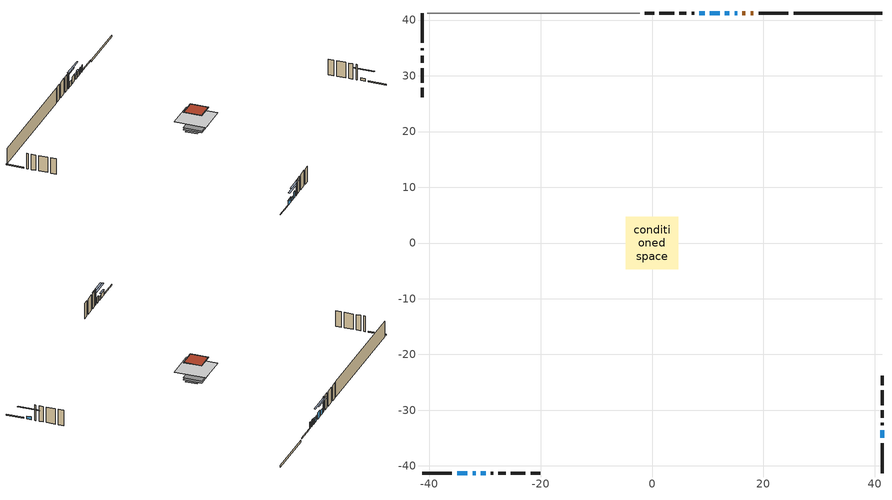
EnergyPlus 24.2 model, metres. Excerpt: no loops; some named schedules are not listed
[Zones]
conditioned space
 floor adiabatic (Floor1 construction): -2.77,-2.77 -2.77,2.77 2.77,2.77 2.77,-2.77 z0.61
 floor adiabatic (AdiabaticFloorConstruction): -4.69,-4.69 -4.69,4.69 4.69,4.69 4.69,-4.69 z3.05
 floor foundation (Slab1 construction): -2.77,-2.77 -2.77,2.77 2.77,2.77 2.77,-2.77 z0
 floor foundation (Slab2 construction): -3.63,-1.83 -3.63,1.83 3.63,1.83 3.63,-1.83 z0
 wall outside (RimJoist1 construction): 24.48,41.27 19.13,41.27 / -41.27,-41.27 -35.92,-41.27 / -41.27,41.27 -41.27,35.92 / 41.27,-41.27 41.27,-35.92 z0.61:0.91
 wall outside (AdiabaticWallConstruction 1): 18.2,41.27 17.7,41.27 / 16.77,41.27 16.21,41.27 z0.61:2.64
 wall outside (AdiabaticWallConstruction): 15.28,41.27 14.82,41.27 z0.61:2.21; 13.9,41.27 13.05,41.27 z0.61:2.01; -34.99,-41.27 -33.11,-41.27 z0.61:1.96; 12.13,41.27 10.4,41.27 z0.61:2.64; 41.27,-34.99 41.27,-33.62 z0.61:1.5; -32.18,-41.27 -31.65,-41.27 z0.61:1.78; 9.47,41.27 8.48,41.27 z0.61:2.11; -30.72,-41.27 -29.86,-41.27 z0.61:2.54
 wall outside (Wall1 construction): 7.55,41.27 7.11,41.27 / -28.93,-41.27 -28.49,-41.27 / -41.27,34.99 -41.27,34.55 / 41.27,-32.69 41.27,-32.25 z0.61:5.49
 wall outside (Wall2 construction): 6.18,41.27 4.89,41.27 / -27.56,-41.27 -26.27,-41.27 / -41.27,33.62 -41.27,32.33 / 41.27,-31.32 41.27,-30.03 z0.61:5.49
 wall outside (Wall3 construction): 3.96,41.27 1.33,41.27 / -25.34,-41.27 -22.71,-41.27 / -41.27,31.4 -41.27,28.77 / 41.27,-29.1 41.27,-26.47 z0.61:5.49
 wall outside (Wall4 construction): 0.4,41.27 -1.3,41.27 / -21.78,-41.27 -20.07,-41.27 / -41.27,27.84 -41.27,26.13 / 41.27,-25.54 41.27,-23.83 z0.61:5.49
 wall foundation (FoundationWall1 construction): 41.27,41.27 25.41,41.27 z0:0.61
 wall adiabatic (Wall5 construction): -2.23,41.27 -40.34,41.27 z0.61:5.49
 window (WindowConstruction 6): 15.28,41.27 14.82,41.27 z0.61:2.21
 window (WindowConstruction): 13.89,41.27 13.06,41.27 z0.61:2.01
 window (WindowConstruction 1): -34.99,-41.27 -33.11,-41.27 z0.61:1.96
 window (WindowConstruction 2): 12.13,41.27 10.4,41.27 z0.61:2.64
 window (WindowConstruction 3): 41.27,-34.99 41.27,-33.62 z0.61:1.5
 window (WindowConstruction 7): -32.18,-41.27 -31.65,-41.27 z0.61:1.78
 window (WindowConstruction 4): 9.47,41.27 8.48,41.27 z0.61:2.11
 window (WindowConstruction 5): -30.72,-41.27 -29.86,-41.27 z0.61:2.54
 door (Door): 18.2,41.27 17.7,41.27 z0.61:2.64
 door (Door 1): 16.77,41.27 16.21,41.27 z0.61:2.64
 ceiling adiabatic (AdiabaticFloorConstruction): 4.69,-4.69 4.69,4.69 -4.69,4.69 -4.69,-4.69 z3.05
 roof outside (Roof1 construction): -2.58,2.58 -2.58,-2.58 2.58,-2.58 2.58,2.58 z5.49
 roof outside (Roof2 construction): -2.77,2.77 -2.77,-2.77 2.77,-2.77 2.77,2.77 z5.49
shading: 14.62,41.27 15.48,41.27 15.48,41.68 14.62,41.68 z2.41; 12.85,41.27 14.1,41.27 14.1,41.68 12.85,41.68 z2.21; -32.91,-41.27 -35.19,-41.27 -35.19,-41.68 -32.91,-41.68 z2.16; 7.73,41.27 14.8,41.27 14.8,41.68 7.73,41.68 z5.31; 41.27,-30.95 41.27,-37.66 41.68,-37.66 41.68,-30.95 z4.17; -28.98,-41.27 -34.85,-41.27 -34.85,-41.68 -28.98,-41.68 z4.45; 5.81,41.27 12.14,41.27 12.14,41.68 5.81,41.68 z4.78; -27.19,-41.27 -33.39,-41.27 -33.39,-41.68 -27.19,-41.68 z5.21
[Building]
Building 1: Terrain=Suburbs
[Site:Location]
Montreal Intl AP_QC: Latitude {deg}=45.47; Longitude {deg}=-73.74; Time Zone {hr}=-5; Elevation {m}=36; Keep Site Location Information=Yes
[Site:GroundTemperature:Shallow]
2.07863, -0.316383, -0.508184, 0.628371, 5.19101, 9.73239, 13.6695, 16.1636, 16.3755, 14.347, 10.5102, 6.10817
[Site:WaterMainsTemperature]
Calculation Method=Schedule; Temperature Schedule=mains temperature schedule
[Material] Roughness=Rough; Thermal Absorptance=0.9
Name | Thickness {m} | Conductivity {W/m-K} | Density {kg/m3} | Specific Heat {J/kg-K} | Solar Absorptance | Visible Absorptance
asphalt or fiberglass shingles | 0.00635 | 0.162714 | 1121.4 | 1465.45 | 0.4 | 0.4
concrete 4.0 in. | 0.1016 | 1.803125 | 2242.8 | 837.4 | 0.7 | 0.7
concrete 8.0 in. | 0.2032 | 1.803125 | 2242.8 | 837.4 | 0.7 | 0.7
door material | 0.04445 | 0.0451087 | 512.64 | 1214.23 | 0.7 | 0.7
exterior vertical ins | 0.114669 | 0.029427 | 32.04 | 1214.23 | 0.7 | 0.7
floor covering | 0.0127 | 0.0433444 | 54.468 | 1339.84 | 0.6 | 0.6
floor rigid ins; wall rigid ins 1 | 0.512978 | 0.029427 | 32.04 | 1214.23 | 0.7 | 0.7
floor stud and cavity | 0.1397 | 0.102121 | 92.3553 | 1139.71 | 0.7 | 0.7
floor stud and cavity 1 | 0.1397 | 1.75129 | 37.0049 | 1207.88 | 0.7 | 0.7
furniture material conditioned space 1 | 0.1524 | 0.115458 | 640.8 | 1214.23 | 0.6 | 0.6
gypsum board | 0.0127 | 0.160291 | 801 | 837.4 | 0.6 | 0.6
gypsum board 1 | 0.0127 | 0.160291 | 801 | 837.4 | 0.7 | 0.7
osb sheathing 0.5 in. | 0.0127 | 0.115458 | 512.64 | 1214.23 | 0.7 | 0.7
osb sheathing 0.5 in. 1 | 0.0127 | 0.115458 | 512.64 | 1214.23 | 0.4 | 0.4
osb sheathing 0.75 in. | 0.01905 | 0.115458 | 512.64 | 1214.23 | 0.7 | 0.7
osb sheathing 2.0 in. | 0.0508 | 0.115458 | 512.64 | 1214.23 | 0.7 | 0.7
rim joist stud and cavity | 0.0508 | 0.0452492 | 125.044 | 1163.47 | 0.6 | 0.6
roof rigid ins; wall rigid ins | 0.051816 | 0.029427 | 32.04 | 1214.23 | 0.7 | 0.7
roof stud and cavity | 0.2032 | 0.180049 | 78.34581 | 1123.46 | 0.7 | 0.7
roof stud and cavity 1 | 0.2032 | 0.178655 | 78.34581 | 1123.46 | 0.7 | 0.7
wall stud and cavity | 0.1397 | 0.202915 | 139.0536 | 1170.24 | 0.7 | 0.7
wall stud and cavity 1 | 0.1397 | 0.158996 | 139.0536 | 1170.24 | 0.7 | 0.7
wall stud and cavity 2 | 0.1397 | 0.0955885 | 139.0536 | 1170.24 | 0.7 | 0.7
wall stud and cavity 3 | 0.1397 | 0.159636 | 139.0536 | 1170.24 | 0.7 | 0.7
wall stud and cavity 4 | 0.1397 | 0.0859995 | 139.0536 | 1170.24 | 0.7 | 0.7
wall stud and cavity 5 | 0.0889 | 0.380278 | 52.3479 | 1209.89 | 0.7 | 0.7
wall stud and cavity 6 | 0.0889 | 0.391764 | 83.0341 | 1211.67 | 0.7 | 0.7
wood siding | 0.0254 | 0.102417 | 544.68 | 1172.36 | 0.4 | 0.4
wood siding 1; wood siding 2; wood siding 3 | 0.0254 | 0.102417 | 544.68 | 1172.36 | 0.7 | 0.7
[WindowMaterial:SimpleGlazingSystem]
Name | U-Factor {W/m2-K} | Solar Heat Gain Coefficient
WindowMaterial | 2.29959 | 0.36
WindowMaterial 1 | 3.704895 | 0.45
WindowMaterial 2 | 2.19795 | 0.39
WindowMaterial 3 | 2.291073 | 0.37
WindowMaterial 4 | 2.24622 | 0.38
WindowMaterial 5 | 3.4914 | 0.45
WindowMaterial 6 | 2.47447 | 0.31
WindowMaterial 7 | 2.21272 | 0.4
[Construction]
AdiabaticFloorConstruction: floor stud and cavity 1, floor rigid ins, osb sheathing 0.75 in., floor covering
AdiabaticWallConstruction: wood siding 2, wall rigid ins 1, wall stud and cavity 5, gypsum board
AdiabaticWallConstruction 1: wood siding 3, wall rigid ins 1, wall stud and cavity 5, gypsum board
Door; Door 1: door material
Floor1 construction: floor stud and cavity, osb sheathing 0.75 in., floor covering
FoundationWall1 construction: concrete 8.0 in., gypsum board 1
furniture construction conditioned space 1: furniture material conditioned space 1
PartitionWallConstruction: gypsum board, wall stud and cavity 6, gypsum board
RimJoist1 construction: wood siding 1, osb sheathing 2.0 in., rim joist stud and cavity
Roof1 construction: asphalt or fiberglass shingles, roof rigid ins, osb sheathing 0.75 in., roof stud and cavity, gypsum board
Roof2 construction: asphalt or fiberglass shingles, roof rigid ins, osb sheathing 0.75 in., roof stud and cavity 1, gypsum board
Slab1 construction; Slab2 construction: concrete 4.0 in.
Wall1 construction: wood siding, wall rigid ins, osb sheathing 0.5 in., wall stud and cavity, gypsum board
Wall2 construction: wood siding, wall rigid ins, osb sheathing 0.5 in., wall stud and cavity 1, gypsum board
Wall3 construction: wood siding, osb sheathing 0.5 in., wall stud and cavity 2, gypsum board
Wall4 construction: wood siding, wall rigid ins, osb sheathing 0.5 in., wall stud and cavity 3, gypsum board
Wall5 construction: osb sheathing 0.5 in. 1, wall stud and cavity 4, gypsum board
WindowConstruction: WindowMaterial
WindowConstruction 1: WindowMaterial 1
WindowConstruction 2: WindowMaterial 2
WindowConstruction 3: WindowMaterial 3
WindowConstruction 4: WindowMaterial 4
WindowConstruction 5: WindowMaterial 5
WindowConstruction 6: WindowMaterial 6
WindowConstruction 7: WindowMaterial 7
[Zone]
conditioned space: Multiplier=1; Volume {m3}=280.6; Part of Total Floor Area=Yes
[Space]
conditioned space 1: Zone=conditioned space; Volume {m3}=280.6
[SurfaceProperty:ExposedFoundationPerimeter] Exposed Perimeter Calculation Method=TotalExposedPerimeter
Name | Total Exposed Perimeter {m}
Slab1 | 15.859
Slab2 | 21.842
[InternalMass] Zone or ZoneList=conditioned space; Space or SpaceList=conditioned space 1
Name | Construction | Surface Area {m2}
furniture mass conditioned space 1 | furniture construction conditioned space 1 | 70.232
partition wall mass | PartitionWallConstruction | 144.98
[Lights]
interior lighting: Zone or ZoneList or Space or SpaceList=conditioned space 1; Schedule=interior lighting schedule; Design Level Calculation Method=LightingLevel; Lighting Level {W}=343.2; Return Air Fraction=0; Fraction Radiant=0.6; Fraction Visible=0.2; Fraction Replaceable=1
[People]
occupants: Zone or ZoneList or Space or SpaceList=conditioned space 1; Number of People Schedule=occupants schedule; Number of People Calculation Method=People; Number of People=3; Fraction Radiant=0.314171; Sensible Heat Fraction=0.56303; Activity Level Schedule=occupants activity schedule; Carbon Dioxide Generation Rate {m3/s-W}=0; Enable ASHRAE 55 Comfort Warnings=No; Mean Radiant Temperature Calculation Type=EnclosureAveraged
[ElectricEquipment] Zone or ZoneList or Space or SpaceList=conditioned space 1; Design Level Calculation Method=EquipmentLevel
Name | Schedule | Design Level {W} | Fraction Latent | Fraction Radiant | Fraction Lost
clothes dryer | clothes dryer schedule | 140.772 | 0.015 | 0.081 | 0.85
clothes washer | clothes washer schedule | 32.1985 | 0.03 | 0.162 | 0.7
cooking range | cooking range schedule | 208.969 | 0.08 | 0.432 | 0.2
dishwasher | dishwasher schedule | 66.8632 | 0.3 | 0.18 | 0.4
fridge | fridge schedule | 72.9452 | 0 | 0.6 | 0
mech vent house fan | mech vent house fan schedule | 0 | 0 | 0 | 1
mech vent house fan cfis | mech vent house fan cfis schedule | 0 | 0 | 0 | 0
mech vent range fan 0 | mech vent range fan 0 schedule | 57 | 0 | 0 | 1
misc plug loads | misc plug loads schedule | 494.7 | 0.045 | 0.513 | 0.1
whole house fan | Always On Discrete | 0 | 0 | 0 | 1
[OtherEquipment] Zone or ZoneList or Space or SpaceList=conditioned space 1; Design Level Calculation Method=EquipmentLevel
Name | Fuel Type | Schedule | Design Level {W} | Fraction Latent | Fraction Radiant | Fraction Lost
clothes dryer 1 | Electricity | clothes dryer schedule | 0 | 0.015 | 0.081 | 0.85
cooking range 1 | Electricity | cooking range schedule | 0 | 0.08 | 0.432 | 0.2
general water use latent | None | general water use schedule | 59.3978 | 1 | 0 | 0
general water use sensible | None | general water use schedule | -58.539 | 0 | 0.6 | 0
mech vent house fan latent load | None | Always On Discrete | 0 | 1 | 0 | 0
mech vent house fan sensible load | None | Always On Discrete | 0 | 0 | 0 | 0
water heater energy adjustment1 | Electricity | Always On Discrete | 0.01 | 0 | 0 | 1
[ZoneInfiltration:DesignFlowRate] Zone or ZoneList or Space or SpaceList=conditioned space 1; Schedule=Always On Discrete; Design Flow Rate Calculation Method=Flow/Zone; Design Flow Rate {m3/s}=0
infil flow; natural vent flow; whole house fan flow
[ZoneControl:Thermostat]
conditioned space Thermostat: Zone or ZoneList=conditioned space; Control Type Schedule=conditioned space Thermostat Schedule; Control 1=conditioned space temperature setpoint; Temperature Difference Between Cutout And Setpoint {deltaC}=0
[ThermostatSetpoint:DualSetpoint]
conditioned space temperature setpoint: Heating Setpoint Temperature Schedule=heating setpoint; Cooling Setpoint Temperature Schedule=cooling setpoint
[Zone equipment]
conditioned space: electric baseboard
[Foundation:Kiva] Initial Indoor Air Temperature {C}=18; Wall Depth Below Slab {m}=0.2032
Name | Wall Height Above Grade {m} | Custom Block Material Name 1 | Custom Block Depth 1 {m} | Custom Block X Position 1 {m} | Custom Block Z Position 1 {m}
Foundation Kiva 1 | 0.609996 | exterior vertical ins | 0.609996 | 0.2159 | 0
Foundation Kiva 2 | 0.1016
[Foundation:Kiva:Settings]
Soil Conductivity {W/m-K}=0.849921; Soil Density {kg/m3}=1842.3; Soil Specific Heat {J/kg-K}=418.7; Ground Solar Absorptivity=0.9; Ground Thermal Absorptivity=0.9; Ground Surface Roughness {m}=0.03; Far-Field Width {m}=40; Deep-Ground Boundary Condition=ZeroFlux; Deep-Ground Depth {m}=40; Minimum Cell Dimension {m}=0.2; Maximum Cell Growth Coefficient=3; Simulation Timestep=Timestep
[Exterior:Lights]
exterior lighting: Schedule=exterior lighting schedule; Design Level {W}=75.6
[EnergyManagementSystem:Sensor] Output:Variable or Output:Meter Index Key=conditioned space
Name | Output:Variable or Output:Meter
conditioned_space_clg_unmet_s | Zone Cooling Setpoint Not Met Time
conditioned_space_htg_unmet_s | Zone Heating Setpoint Not Met Time
fridge_tin_s; tin_s; tin_s_1 | Zone Mean Air Temperature
tout_s | Zone Outdoor Air Drybulb Temperature
win_s | Zone Air Humidity Ratio
[Schedule:Week:Daily]
interior lighting schedule Week Rule - Jan1-Jan27: interior lighting schedule day, interior lighting schedule day, interior lighting schedule day, interior lighting schedule day, interior lighting schedule day, interior lighting schedule day, interior lighting schedule day, interior lighting schedule default day, interior lighting schedule default day, interior lighting schedule default day, interior lighting schedule default day, interior lighting schedule default day
interior lighting schedule Week Rule - Jan28-Feb3: interior lighting schedule day, interior lighting schedule day, interior lighting schedule day, interior lighting schedule day, interior lighting schedule day 1, interior lighting schedule day 1, interior lighting schedule day 1, interior lighting schedule default day, interior lighting schedule default day, interior lighting schedule default day, interior lighting schedule default day, interior lighting schedule default day
interior lighting schedule Week Rule - Feb4-Feb24: interior lighting schedule day 1, interior lighting schedule day 1, interior lighting schedule day 1, interior lighting schedule day 1, interior lighting schedule day 1, interior lighting schedule day 1, interior lighting schedule day 1, interior lighting schedule default day, interior lighting schedule default day, interior lighting schedule default day, interior lighting schedule default day, interior lighting schedule default day
interior lighting schedule Week Rule - Feb25-Mar3: interior lighting schedule day 1, interior lighting schedule day 1, interior lighting schedule day 1, interior lighting schedule day 1, interior lighting schedule day 2, interior lighting schedule day 2, interior lighting schedule day 2, interior lighting schedule default day, interior lighting schedule default day, interior lighting schedule default day, interior lighting schedule default day, interior lighting schedule default day
interior lighting schedule Week Rule - Mar4-Mar31: interior lighting schedule day 2, interior lighting schedule day 2, interior lighting schedule day 2, interior lighting schedule day 2, interior lighting schedule day 2, interior lighting schedule day 2, interior lighting schedule day 2, interior lighting schedule default day, interior lighting schedule default day, interior lighting schedule default day, interior lighting schedule default day, interior lighting schedule default day
interior lighting schedule Week Rule - Apr1-Apr28: interior lighting schedule day 3, interior lighting schedule day 3, interior lighting schedule day 3, interior lighting schedule day 3, interior lighting schedule day 3, interior lighting schedule day 3, interior lighting schedule day 3, interior lighting schedule default day, interior lighting schedule default day, interior lighting schedule default day, interior lighting schedule default day, interior lighting schedule default day
interior lighting schedule Week Rule - Apr29-May5: interior lighting schedule day 3, interior lighting schedule day 3, interior lighting schedule day 4, interior lighting schedule day 4, interior lighting schedule day 4, interior lighting schedule day 4, interior lighting schedule day 4, interior lighting schedule default day, interior lighting schedule default day, interior lighting schedule default day, interior lighting schedule default day, interior lighting schedule default day
interior lighting schedule Week Rule - May6-May26: interior lighting schedule day 4, interior lighting schedule day 4, interior lighting schedule day 4, interior lighting schedule day 4, interior lighting schedule day 4, interior lighting schedule day 4, interior lighting schedule day 4, interior lighting schedule default day, interior lighting schedule default day, interior lighting schedule default day, interior lighting schedule default day, interior lighting schedule default day
interior lighting schedule Week Rule - May27-Jun2: interior lighting schedule day 4, interior lighting schedule day 4, interior lighting schedule day 4, interior lighting schedule day 4, interior lighting schedule day 4, interior lighting schedule day 5, interior lighting schedule day 5, interior lighting schedule default day, interior lighting schedule default day, interior lighting schedule default day, interior lighting schedule default day, interior lighting schedule default day
interior lighting schedule Week Rule - Jun3-Jun30: interior lighting schedule day 5, interior lighting schedule day 5, interior lighting schedule day 5, interior lighting schedule day 5, interior lighting schedule day 5, interior lighting schedule day 5, interior lighting schedule day 5, interior lighting schedule default day, interior lighting schedule default day, interior lighting schedule default day, interior lighting schedule default day, interior lighting schedule default day
interior lighting schedule Week Rule - Jul1-Jul28: interior lighting schedule day 6, interior lighting schedule day 6, interior lighting schedule day 6, interior lighting schedule day 6, interior lighting schedule day 6, interior lighting schedule day 6, interior lighting schedule day 6, interior lighting schedule default day, interior lighting schedule default day, interior lighting schedule default day, interior lighting schedule default day, interior lighting schedule default day
interior lighting schedule Week Rule - Jul29-Aug4: interior lighting schedule day 6, interior lighting schedule day 6, interior lighting schedule day 6, interior lighting schedule day 7, interior lighting schedule day 7, interior lighting schedule day 7, interior lighting schedule day 7, interior lighting schedule default day, interior lighting schedule default day, interior lighting schedule default day, interior lighting schedule default day, interior lighting schedule default day
interior lighting schedule Week Rule - Aug5-Aug25: interior lighting schedule day 7, interior lighting schedule day 7, interior lighting schedule day 7, interior lighting schedule day 7, interior lighting schedule day 7, interior lighting schedule day 7, interior lighting schedule day 7, interior lighting schedule default day, interior lighting schedule default day, interior lighting schedule default day, interior lighting schedule default day, interior lighting schedule default day
interior lighting schedule Week Rule - Aug26-Sep1: interior lighting schedule day 7, interior lighting schedule day 7, interior lighting schedule day 7, interior lighting schedule day 7, interior lighting schedule day 7, interior lighting schedule day 7, interior lighting schedule day 8, interior lighting schedule default day, interior lighting schedule default day, interior lighting schedule default day, interior lighting schedule default day, interior lighting schedule default day
interior lighting schedule Week Rule - Sep2-Sep29: interior lighting schedule day 8, interior lighting schedule day 8, interior lighting schedule day 8, interior lighting schedule day 8, interior lighting schedule day 8, interior lighting schedule day 8, interior lighting schedule day 8, interior lighting schedule default day, interior lighting schedule default day, interior lighting schedule default day, interior lighting schedule default day, interior lighting schedule default day
interior lighting schedule Week Rule - Sep30-Oct6: interior lighting schedule day 8, interior lighting schedule day 9, interior lighting schedule day 9, interior lighting schedule day 9, interior lighting schedule day 9, interior lighting schedule day 9, interior lighting schedule day 9, interior lighting schedule default day, interior lighting schedule default day, interior lighting schedule default day, interior lighting schedule default day, interior lighting schedule default day
interior lighting schedule Week Rule - Oct7-Oct27: interior lighting schedule day 9, interior lighting schedule day 9, interior lighting schedule day 9, interior lighting schedule day 9, interior lighting schedule day 9, interior lighting schedule day 9, interior lighting schedule day 9, interior lighting schedule default day, interior lighting schedule default day, interior lighting schedule default day, interior lighting schedule default day, interior lighting schedule default day
interior lighting schedule Week Rule - Oct28-Nov3: interior lighting schedule day 9, interior lighting schedule day 9, interior lighting schedule day 9, interior lighting schedule day 9, interior lighting schedule day 10, interior lighting schedule day 10, interior lighting schedule day 10, interior lighting schedule default day, interior lighting schedule default day, interior lighting schedule default day, interior lighting schedule default day, interior lighting schedule default day
interior lighting schedule Week Rule - Nov4-Nov24: interior lighting schedule day 10, interior lighting schedule day 10, interior lighting schedule day 10, interior lighting schedule day 10, interior lighting schedule day 10, interior lighting schedule day 10, interior lighting schedule day 10, interior lighting schedule default day, interior lighting schedule default day, interior lighting schedule default day, interior lighting schedule default day, interior lighting schedule default day
interior lighting schedule Week Rule - Nov25-Dec1: interior lighting schedule day 10, interior lighting schedule day 10, interior lighting schedule day 10, interior lighting schedule day 10, interior lighting schedule day 10, interior lighting schedule day 10, interior lighting schedule day 11, interior lighting schedule default day, interior lighting schedule default day, interior lighting schedule default day, interior lighting schedule default day, interior lighting schedule default day
interior lighting schedule Week Rule - Dec2-Dec31: interior lighting schedule day 11, interior lighting schedule day 11, interior lighting schedule day 11, interior lighting schedule day 11, interior lighting schedule day 11, interior lighting schedule day 11, interior lighting schedule day 11, interior lighting schedule default day, interior lighting schedule default day, interior lighting schedule default day, interior lighting schedule default day, interior lighting schedule default day
occupants schedule Week Rule - Jan1-Dec31: occupants schedule day, occupants schedule day, occupants schedule day, occupants schedule day, occupants schedule day, occupants schedule day, occupants schedule day, occupants schedule default day, occupants schedule default day, occupants schedule default day, occupants schedule default day, occupants schedule default day
clothes dryer schedule Week Rule - Jan1-Dec31: clothes dryer schedule day, clothes dryer schedule day, clothes dryer schedule day, clothes dryer schedule day, clothes dryer schedule day, clothes dryer schedule day, clothes dryer schedule day, clothes dryer schedule default day, clothes dryer schedule default day, clothes dryer schedule default day, clothes dryer schedule default day, clothes dryer schedule default day
clothes washer schedule Week Rule - Jan1-Dec31: clothes washer schedule day, clothes washer schedule day, clothes washer schedule day, clothes washer schedule day, clothes washer schedule day, clothes washer schedule day, clothes washer schedule day, clothes washer schedule default day, clothes washer schedule default day, clothes washer schedule default day, clothes washer schedule default day, clothes washer schedule default day
cooking range schedule Week Rule - Jan1-Dec31: cooking range schedule day, cooking range schedule day, cooking range schedule day, cooking range schedule day, cooking range schedule day, cooking range schedule day, cooking range schedule day, cooking range schedule default day, cooking range schedule default day, cooking range schedule default day, cooking range schedule default day, cooking range schedule default day
dishwasher schedule Week Rule - Jan1-Dec31: dishwasher schedule day, dishwasher schedule day, dishwasher schedule day, dishwasher schedule day, dishwasher schedule day, dishwasher schedule day, dishwasher schedule day, dishwasher schedule default day, dishwasher schedule default day, dishwasher schedule default day, dishwasher schedule default day, dishwasher schedule default day
mech vent range fan 0 schedule Week Rule - Jan1-Dec31: mech vent range fan 0 schedule day, mech vent range fan 0 schedule day, mech vent range fan 0 schedule day, mech vent range fan 0 schedule day, mech vent range fan 0 schedule day, mech vent range fan 0 schedule day, mech vent range fan 0 schedule day, mech vent range fan 0 schedule default day, mech vent range fan 0 schedule default day, mech vent range fan 0 schedule default day, mech vent range fan 0 schedule default day, mech vent range fan 0 schedule default day
misc plug loads schedule Week Rule - Jan1-Dec31: misc plug loads schedule day, misc plug loads schedule day, misc plug loads schedule day, misc plug loads schedule day, misc plug loads schedule day, misc plug loads schedule day, misc plug loads schedule day, misc plug loads schedule default day, misc plug loads schedule default day, misc plug loads schedule default day, misc plug loads schedule default day, misc plug loads schedule default day
general water use schedule Week Rule - Jan1-Dec31: general water use schedule day, general water use schedule day, general water use schedule day, general water use schedule day, general water use schedule day, general water use schedule day, general water use schedule day, general water use schedule default day, general water use schedule default day, general water use schedule default day, general water use schedule default day, general water use schedule default day
exterior lighting schedule Week Rule - Jan1-Jan27: exterior lighting schedule day, exterior lighting schedule day, exterior lighting schedule day, exterior lighting schedule day, exterior lighting schedule day, exterior lighting schedule day, exterior lighting schedule day, exterior lighting schedule default day, exterior lighting schedule default day, exterior lighting schedule default day, exterior lighting schedule default day, exterior lighting schedule default day
exterior lighting schedule Week Rule - Jan28-Feb3: exterior lighting schedule day, exterior lighting schedule day, exterior lighting schedule day, exterior lighting schedule day, exterior lighting schedule day 1, exterior lighting schedule day 1, exterior lighting schedule day 1, exterior lighting schedule default day, exterior lighting schedule default day, exterior lighting schedule default day, exterior lighting schedule default day, exterior lighting schedule default day
exterior lighting schedule Week Rule - Feb4-Feb24: exterior lighting schedule day 1, exterior lighting schedule day 1, exterior lighting schedule day 1, exterior lighting schedule day 1, exterior lighting schedule day 1, exterior lighting schedule day 1, exterior lighting schedule day 1, exterior lighting schedule default day, exterior lighting schedule default day, exterior lighting schedule default day, exterior lighting schedule default day, exterior lighting schedule default day
exterior lighting schedule Week Rule - Feb25-Mar3: exterior lighting schedule day 1, exterior lighting schedule day 1, exterior lighting schedule day 1, exterior lighting schedule day 1, exterior lighting schedule day 2, exterior lighting schedule day 2, exterior lighting schedule day 2, exterior lighting schedule default day, exterior lighting schedule default day, exterior lighting schedule default day, exterior lighting schedule default day, exterior lighting schedule default day
exterior lighting schedule Week Rule - Mar4-Mar31: exterior lighting schedule day 2, exterior lighting schedule day 2, exterior lighting schedule day 2, exterior lighting schedule day 2, exterior lighting schedule day 2, exterior lighting schedule day 2, exterior lighting schedule day 2, exterior lighting schedule default day, exterior lighting schedule default day, exterior lighting schedule default day, exterior lighting schedule default day, exterior lighting schedule default day
exterior lighting schedule Week Rule - Apr1-Apr28: exterior lighting schedule day 3, exterior lighting schedule day 3, exterior lighting schedule day 3, exterior lighting schedule day 3, exterior lighting schedule day 3, exterior lighting schedule day 3, exterior lighting schedule day 3, exterior lighting schedule default day, exterior lighting schedule default day, exterior lighting schedule default day, exterior lighting schedule default day, exterior lighting schedule default day
exterior lighting schedule Week Rule - Apr29-May5: exterior lighting schedule day 3, exterior lighting schedule day 3, exterior lighting schedule day 4, exterior lighting schedule day 4, exterior lighting schedule day 4, exterior lighting schedule day 4, exterior lighting schedule day 4, exterior lighting schedule default day, exterior lighting schedule default day, exterior lighting schedule default day, exterior lighting schedule default day, exterior lighting schedule default day
exterior lighting schedule Week Rule - May6-May26: exterior lighting schedule day 4, exterior lighting schedule day 4, exterior lighting schedule day 4, exterior lighting schedule day 4, exterior lighting schedule day 4, exterior lighting schedule day 4, exterior lighting schedule day 4, exterior lighting schedule default day, exterior lighting schedule default day, exterior lighting schedule default day, exterior lighting schedule default day, exterior lighting schedule default day
exterior lighting schedule Week Rule - May27-Jun2: exterior lighting schedule day 4, exterior lighting schedule day 4, exterior lighting schedule day 4, exterior lighting schedule day 4, exterior lighting schedule day 4, exterior lighting schedule day 5, exterior lighting schedule day 5, exterior lighting schedule default day, exterior lighting schedule default day, exterior lighting schedule default day, exterior lighting schedule default day, exterior lighting schedule default day
exterior lighting schedule Week Rule - Jun3-Jun30: exterior lighting schedule day 5, exterior lighting schedule day 5, exterior lighting schedule day 5, exterior lighting schedule day 5, exterior lighting schedule day 5, exterior lighting schedule day 5, exterior lighting schedule day 5, exterior lighting schedule default day, exterior lighting schedule default day, exterior lighting schedule default day, exterior lighting schedule default day, exterior lighting schedule default day
exterior lighting schedule Week Rule - Jul1-Jul28: exterior lighting schedule day 6, exterior lighting schedule day 6, exterior lighting schedule day 6, exterior lighting schedule day 6, exterior lighting schedule day 6, exterior lighting schedule day 6, exterior lighting schedule day 6, exterior lighting schedule default day, exterior lighting schedule default day, exterior lighting schedule default day, exterior lighting schedule default day, exterior lighting schedule default day
exterior lighting schedule Week Rule - Jul29-Aug4: exterior lighting schedule day 6, exterior lighting schedule day 6, exterior lighting schedule day 6, exterior lighting schedule day 7, exterior lighting schedule day 7, exterior lighting schedule day 7, exterior lighting schedule day 7, exterior lighting schedule default day, exterior lighting schedule default day, exterior lighting schedule default day, exterior lighting schedule default day, exterior lighting schedule default day
exterior lighting schedule Week Rule - Aug5-Aug25: exterior lighting schedule day 7, exterior lighting schedule day 7, exterior lighting schedule day 7, exterior lighting schedule day 7, exterior lighting schedule day 7, exterior lighting schedule day 7, exterior lighting schedule day 7, exterior lighting schedule default day, exterior lighting schedule default day, exterior lighting schedule default day, exterior lighting schedule default day, exterior lighting schedule default day
exterior lighting schedule Week Rule - Aug26-Sep1: exterior lighting schedule day 7, exterior lighting schedule day 7, exterior lighting schedule day 7, exterior lighting schedule day 7, exterior lighting schedule day 7, exterior lighting schedule day 7, exterior lighting schedule day 8, exterior lighting schedule default day, exterior lighting schedule default day, exterior lighting schedule default day, exterior lighting schedule default day, exterior lighting schedule default day
exterior lighting schedule Week Rule - Sep2-Sep29: exterior lighting schedule day 8, exterior lighting schedule day 8, exterior lighting schedule day 8, exterior lighting schedule day 8, exterior lighting schedule day 8, exterior lighting schedule day 8, exterior lighting schedule day 8, exterior lighting schedule default day, exterior lighting schedule default day, exterior lighting schedule default day, exterior lighting schedule default day, exterior lighting schedule default day
exterior lighting schedule Week Rule - Sep30-Oct6: exterior lighting schedule day 8, exterior lighting schedule day 9, exterior lighting schedule day 9, exterior lighting schedule day 9, exterior lighting schedule day 9, exterior lighting schedule day 9, exterior lighting schedule day 9, exterior lighting schedule default day, exterior lighting schedule default day, exterior lighting schedule default day, exterior lighting schedule default day, exterior lighting schedule default day
exterior lighting schedule Week Rule - Oct7-Oct27: exterior lighting schedule day 9, exterior lighting schedule day 9, exterior lighting schedule day 9, exterior lighting schedule day 9, exterior lighting schedule day 9, exterior lighting schedule day 9, exterior lighting schedule day 9, exterior lighting schedule default day, exterior lighting schedule default day, exterior lighting schedule default day, exterior lighting schedule default day, exterior lighting schedule default day
exterior lighting schedule Week Rule - Oct28-Nov3: exterior lighting schedule day 9, exterior lighting schedule day 9, exterior lighting schedule day 9, exterior lighting schedule day 9, exterior lighting schedule day 10, exterior lighting schedule day 10, exterior lighting schedule day 10, exterior lighting schedule default day, exterior lighting schedule default day, exterior lighting schedule default day, exterior lighting schedule default day, exterior lighting schedule default day
exterior lighting schedule Week Rule - Nov4-Nov24: exterior lighting schedule day 10, exterior lighting schedule day 10, exterior lighting schedule day 10, exterior lighting schedule day 10, exterior lighting schedule day 10, exterior lighting schedule day 10, exterior lighting schedule day 10, exterior lighting schedule default day, exterior lighting schedule default day, exterior lighting schedule default day, exterior lighting schedule default day, exterior lighting schedule default day
[Schedule:Year]
interior lighting schedule: interior lighting schedule Week Rule - Jan1-Jan27, 1, 1, 1, 27, interior lighting schedule Week Rule - Jan28-Feb3, 1, 28, 2, 3, interior lighting schedule Week Rule - Feb4-Feb24, 2, 4, 2, 24, interior lighting schedule Week Rule - Feb25-Mar3, 2, 25, 3, 3, interior lighting schedule Week Rule - Mar4-Mar31, 3, 4, 3, 31, interior lighting schedule Week Rule - Apr1-Apr28, 4, 1, 4, 28, interior lighting schedule Week Rule - Apr29-May5, 4, 29, 5, 5, interior lighting schedule Week Rule - May6-May26, 5, 6, 5, 26, interior lighting schedule Week Rule - May27-Jun2, 5, 27, 6, 2, interior lighting schedule Week Rule - Jun3-Jun30, 6, 3, 6, 30, interior lighting schedule Week Rule - Jul1-Jul28, 7, 1, 7, 28, interior lighting schedule Week Rule - Jul29-Aug4, 7, 29, 8, 4, interior lighting schedule Week Rule - Aug5-Aug25, 8, 5, 8, 25, interior lighting schedule Week Rule - Aug26-Sep1, 8, 26, 9, 1, interior lighting schedule Week Rule - Sep2-Sep29, 9, 2, 9, 29, interior lighting schedule Week Rule - Sep30-Oct6, 9, 30, 10, 6, interior lighting schedule Week Rule - Oct7-Oct27, 10, 7, 10, 27, interior lighting schedule Week Rule - Oct28-Nov3, 10, 28, 11, 3, interior lighting schedule Week Rule - Nov4-Nov24, 11, 4, 11, 24, interior lighting schedule Week Rule - Nov25-Dec1, 11, 25, 12, 1, interior lighting schedule Week Rule - Dec2-Dec31, 12, 2, 12, 31
occupants schedule: occupants schedule Week Rule - Jan1-Dec31, 1, 1, 12, 31
clothes dryer schedule: clothes dryer schedule Week Rule - Jan1-Dec31, 1, 1, 12, 31
clothes washer schedule: clothes washer schedule Week Rule - Jan1-Dec31, 1, 1, 12, 31
cooking range schedule: cooking range schedule Week Rule - Jan1-Dec31, 1, 1, 12, 31
dishwasher schedule: dishwasher schedule Week Rule - Jan1-Dec31, 1, 1, 12, 31
mech vent range fan 0 schedule: mech vent range fan 0 schedule Week Rule - Jan1-Dec31, 1, 1, 12, 31
misc plug loads schedule: misc plug loads schedule Week Rule - Jan1-Dec31, 1, 1, 12, 31
general water use schedule: general water use schedule Week Rule - Jan1-Dec31, 1, 1, 12, 31
exterior lighting schedule: exterior lighting schedule Week Rule - Jan1-Jan27, 1, 1, 1, 27, exterior lighting schedule Week Rule - Jan28-Feb3, 1, 28, 2, 3, exterior lighting schedule Week Rule - Feb4-Feb24, 2, 4, 2, 24, exterior lighting schedule Week Rule - Feb25-Mar3, 2, 25, 3, 3, exterior lighting schedule Week Rule - Mar4-Mar31, 3, 4, 3, 31, exterior lighting schedule Week Rule - Apr1-Apr28, 4, 1, 4, 28, exterior lighting schedule Week Rule - Apr29-May5, 4, 29, 5, 5, exterior lighting schedule Week Rule - May6-May26, 5, 6, 5, 26, exterior lighting schedule Week Rule - May27-Jun2, 5, 27, 6, 2, exterior lighting schedule Week Rule - Jun3-Jun30, 6, 3, 6, 30, exterior lighting schedule Week Rule - Jul1-Jul28, 7, 1, 7, 28, exterior lighting schedule Week Rule - Jul29-Aug4, 7, 29, 8, 4, exterior lighting schedule Week Rule - Aug5-Aug25, 8, 5, 8, 25, exterior lighting schedule Week Rule - Aug26-Sep1, 8, 26, 9, 1, exterior lighting schedule Week Rule - Sep2-Sep29, 9, 2, 9, 29, exterior lighting schedule Week Rule - Sep30-Oct6, 9, 30, 10, 6, exterior lighting schedule Week Rule - Oct7-Oct27, 10, 7, 10, 27, exterior lighting schedule Week Rule - Oct28-Nov3, 10, 28, 11, 3, exterior lighting schedule Week Rule - Nov4-Nov24, 11, 4, 11, 24, exterior lighting schedule Week Rule - Nov25-Dec1, 11, 25, 12, 1, exterior lighting schedule Week Rule - Dec2-Dec31, 12, 2, 12, 31
[Schedule:Constant]
Name | Hourly Value
occupants activity schedule | 117.228
fridge schedule | 0
mech vent house fan schedule; mech vent house fan cfis schedule; Always On Discrete | 1
[Schedule:Compact]
conditioned space Thermostat Schedule: Through: 12/31, For: AllDays, Until: 24:00, 4
mains temperature schedule: Through: 01/01, For: AllDays, Until: 24:00, 6.56833, Through: 01/02, For: AllDays, Until: 24:00, 6.48722, Through: 01/03, For: AllDays, Until: 24:00, 6.40722, Through: 01/04, For: AllDays, Until: 24:00, 6.32889, Through: 01/05, For: AllDays, Until: 24:00, 6.25167, Through: 01/06, For: AllDays, Until: 24:00, 6.17611, Through: 01/07, For: AllDays, Until: 24:00, 6.10222, Through: 01/08, For: AllDays, Until: 24:00, 6.02944, Through: 01/09, For: AllDays, Until: 24:00, 5.95833, Through: 01/10, For: AllDays, Until: 24:00, 5.88889, Through: 01/11, For: AllDays, Until: 24:00, 5.82056, Through: 01/12, For: AllDays, Until: 24:00, 5.75444, Through: 01/13, For: AllDays, Until: 24:00, 5.68944, Through: 01/14, For: AllDays, Until: 24:00, 5.62611, Through: 01/15, For: AllDays, Until: 24:00, 5.56444, Through: 01/16, For: AllDays, Until: 24:00, 5.50444, Through: 01/17, For: AllDays, Until: 24:00, 5.44611, Through: 01/18, For: AllDays, Until: 24:00, 5.38944, Through: 01/19, For: AllDays, Until: 24:00, 5.33389, Through: 01/20, For: AllDays, Until: 24:00, 5.28111, Through: 01/21, For: AllDays, Until: 24:00, 5.22944, Through: 01/22, For: AllDays, Until: 24:00, 5.17944, Through: 01/23, For: AllDays, Until: 24:00, 5.13111, Through: 01/24, For: AllDays, Until: 24:00, 5.085, Through: 01/25, For: AllDays, Until: 24:00, 5.04056, Through: 01/26, For: AllDays, Until: 24:00, 4.99778, Through: 01/27, For: AllDays, Until: 24:00, 4.95667, Through: 01/28, For: AllDays, Until: 24:00, 4.91778, Through: 01/29, For: AllDays, Until: 24:00, 4.88056, Through: 01/30, For: AllDays, Until: 24:00, 4.845, Through: 01/31, For: AllDays, Until: 24:00, 4.81167, Through: 02/01, For: AllDays, Until: 24:00, 4.77944, Through: 02/02, For: AllDays, Until: 24:00, 4.75, Through: 02/03, For: AllDays, Until: 24:00, 4.72167, Through: 02/04, For: AllDays, Until: 24:00, 4.69611, Through: 02/05, For: AllDays, Until: 24:00, 4.67167, Through: 02/06, For: AllDays, Until: 24:00, 4.64944, Through: 02/07, For: AllDays, Until: 24:00, 4.62889, Through: 02/08, For: AllDays, Until: 24:00, 4.61056, Through: 02/09, For: AllDays, Until: 24:00, 4.59389, Through: 02/10, For: AllDays, Until: 24:00, 4.57944, Through: 02/11, For: AllDays, Until: 24:00, 4.56667, Through: 02/12, For: AllDays, Until: 24:00, 4.55611, Through: 02/13, For: AllDays, Until: 24:00, 4.54722, Through: 02/14, For: AllDays, Until: 24:00, 4.54056, Through: 02/15, For: AllDays, Until: 24:00, 4.53556, Through: 02/16, For: AllDays, Until: 24:00, 4.53278, Through: 02/17, For: AllDays, Until: 24:00, 4.53167, Through: 02/18, For: AllDays, Until: 24:00, 4.53278, Through: 02/19, For: AllDays, Until: 24:00, 4.53556, Through: 02/20, For: AllDays, Until: 24:00, 4.54056, Through: 02/21, For: AllDays, Until: 24:00, 4.54722, Through: 02/22, For: AllDays, Until: 24:00, 4.55611, Through: 02/23, For: AllDays, Until: 24:00, 4.56667, Through: 02/24, For: AllDays, Until: 24:00, 4.57944, Through: 02/25, For: AllDays, Until: 24:00, 4.59389, Through: 02/26, For: AllDays, Until: 24:00, 4.61056, Through: 02/27, For: AllDays, Until: 24:00, 4.62889, Through: 02/28, For: AllDays, Until: 24:00, 4.64889, Through: 03/01, For: AllDays, Until: 24:00, 4.67111, Through: 03/02, For: AllDays, Until: 24:00, 4.69556, Through: 03/03, For: AllDays, Until: 24:00, 4.72167, Through: 03/04, For: AllDays, Until: 24:00, 4.74944, Through: 03/05, For: AllDays, Until: 24:00, 4.77944, Through: 03/06, For: AllDays, Until: 24:00, 4.81111, Through: 03/07, For: AllDays, Until: 24:00, 4.84444, Through: 03/08, For: AllDays, Until: 24:00, 4.88, Through: 03/09, For: AllDays, Until: 24:00, 4.91722, Through: 03/10, For: AllDays, Until: 24:00, 4.95611, Through: 03/11, For: AllDays, Until: 24:00, 4.99722, Through: 03/12, For: AllDays, Until: 24:00, 5.04, Through: 03/13, For: AllDays, Until: 24:00, 5.08444, Through: 03/14, For: AllDays, Until: 24:00, 5.13056, Through: 03/15, For: AllDays, Until: 24:00, 5.17889, Through: 03/16, For: AllDays, Until: 24:00, 5.22833, Through: 03/17, For: AllDays, Until: 24:00, 5.28, Through: 03/18, For: AllDays, Until: 24:00, 5.33333, Through: 03/19, For: AllDays, Until: 24:00, 5.38833, Through: 03/20, For: AllDays, Until: 24:00, 5.445, Through: 03/21, For: AllDays, Until: 24:00, 5.50333, Through: 03/22, For: AllDays, Until: 24:00, 5.56333, Through: 03/23, For: AllDays, Until: 24:00, 5.625, Through: 03/24, For: AllDays, Until: 24:00, 5.68833, Through: 03/25, For: AllDays, Until: 24:00, 5.75333, Through: 03/26, For: AllDays, Until: 24:00, 5.81944, Through: 03/27, For: AllDays, Until: 24:00, 5.88778, Through: 03/28, For: AllDays, Until: 24:00, 5.95722, Through: 03/29, For: AllDays, Until: 24:00, 6.02833, Through: 03/30, For: AllDays, Until: 24:00, 6.10111, Through: 03/31, For: AllDays, Until: 24:00, 6.175, Through: 04/01, For: AllDays, Until: 24:00, 6.25056, Through: 04/02, For: AllDays, Until: 24:00, 6.32778, Through: 04/03, For: AllDays, Until: 24:00, 6.40611, Through: 04/04, For: AllDays, Until: 24:00, 6.48556, Through: 04/05, For: AllDays, Until: 24:00, 6.56722, Through: 04/06, For: AllDays, Until: 24:00, 6.64944, Through: 04/07, For: AllDays, Until: 24:00, 6.73333, Through: 04/08, For: AllDays, Until: 24:00, 6.81833, Through: 04/09, For: AllDays, Until: 24:00, 6.905, Through: 04/10, For: AllDays, Until: 24:00, 6.99278, Through: 04/11, For: AllDays, Until: 24:00, 7.08111, Through: 04/12, For: AllDays, Until: 24:00, 7.17167, Through: 04/13, For: AllDays, Until: 24:00, 7.26278, Through: 04/14, For: AllDays, Until: 24:00, 7.355, Through: 04/15, For: AllDays, Until: 24:00, 7.44833, Through: 04/16, For: AllDays, Until: 24:00, 7.54278, Through: 04/17, For: AllDays, Until: 24:00, 7.63889, Through: 04/18, For: AllDays, Until: 24:00, 7.735, Through: 04/19, For: AllDays, Until: 24:00, 7.83278, Through: 04/20, For: AllDays, Until: 24:00, 7.93167, Through: 04/21, For: AllDays, Until: 24:00, 8.03111, Through: 04/22, For: AllDays, Until: 24:00, 8.13167, Through: 04/23, For: AllDays, Until: 24:00, 8.23278, Through: 04/24, For: AllDays, Until: 24:00, 8.335, Through: 04/25, For: AllDays, Until: 24:00, 8.43778, Through: 04/26, For: AllDays, Until: 24:00, 8.54167, Through: 04/27, For: AllDays, Until: 24:00, 8.64611, Through: 04/28, For: AllDays, Until: 24:00, 8.75167, Through: 04/29, For: AllDays, Until: 24:00, 8.85778, Through: 04/30, For: AllDays, Until: 24:00, 8.96444, Through: 05/01, For: AllDays, Until: 24:00, 9.07167, Through: 05/02, For: AllDays, Until: 24:00, 9.17944, Through: 05/03, For: AllDays, Until: 24:00, 9.28778, Through: 05/04, For: AllDays, Until: 24:00, 9.39667, Through: 05/05, For: AllDays, Until: 24:00, 9.50667, Through: 05/06, For: AllDays, Until: 24:00, 9.61667, Through: 05/07, For: AllDays, Until: 24:00, 9.72667, Through: 05/08, For: AllDays, Until: 24:00, 9.83778, Through: 05/09, For: AllDays, Until: 24:00, 9.94889, Through: 05/10, For: AllDays, Until: 24:00, 10.0606, Through: 05/11, For: AllDays, Until: 24:00, 10.1722, Through: 05/12, For: AllDays, Until: 24:00, 10.2844, Through: 05/13, For: AllDays, Until: 24:00, 10.3967, Through: 05/14, For: AllDays, Until: 24:00, 10.5094, Through: 05/15, For: AllDays, Until: 24:00, 10.6222, Through: 05/16, For: AllDays, Until: 24:00, 10.735, Through: 05/17, For: AllDays, Until: 24:00, 10.8478, Through: 05/18, For: AllDays, Until: 24:00, 10.9611, Through: 05/19, For: AllDays, Until: 24:00, 11.0744, Through: 05/20, For: AllDays, Until: 24:00, 11.1872, Through: 05/21, For: AllDays, Until: 24:00, 11.3006, Through: 05/22, For: AllDays, Until: 24:00, 11.4133, Through: 05/23, For: AllDays, Until: 24:00, 11.5267, Through: 05/24, For: AllDays, Until: 24:00, 11.6394, Through: 05/25, For: AllDays, Until: 24:00, 11.7522, Through: 05/26, For: AllDays, Until: 24:00, 11.8644, Through: 05/27, For: AllDays, Until: 24:00, 11.9767, Through: 05/28, For: AllDays, Until: 24:00, 12.0889, Through: 05/29, For: AllDays, Until: 24:00, 12.2006, Through: 05/30, For: AllDays, Until: 24:00, 12.3122, Through: 05/31, For: AllDays, Until: 24:00, 12.4228, Through: 06/01, For: AllDays, Until: 24:00, 12.5339, Through: 06/02, For: AllDays, Until: 24:00, 12.6439, Through: 06/03, For: AllDays, Until: 24:00, 12.7539, Through: 06/04, For: AllDays, Until: 24:00, 12.8628, Through: 06/05, For: AllDays, Until: 24:00, 12.9717, Through: 06/06, For: AllDays, Until: 24:00, 13.08, Through: 06/07, For: AllDays, Until: 24:00, 13.1878, Through: 06/08, For: AllDays, Until: 24:00, 13.2944, Through: 06/09, For: AllDays, Until: 24:00, 13.4011, Through: 06/10, For: AllDays, Until: 24:00, 13.5067, Through: 06/11, For: AllDays, Until: 24:00, 13.6117, Through: 06/12, For: AllDays, Until: 24:00, 13.7156, Through: 06/13, For: AllDays, Until: 24:00, 13.8194, Through: 06/14, For: AllDays, Until: 24:00, 13.9222, Through: 06/15, For: AllDays, Until: 24:00, 14.0239, Through: 06/16, For: AllDays, Until: 24:00, 14.125, Through: 06/17, For: AllDays, Until: 24:00, 14.225, Through: 06/18, For: AllDays, Until: 24:00, 14.3239, Through: 06/19, For: AllDays, Until: 24:00, 14.4222, Through: 06/20, For: AllDays, Until: 24:00, 14.5194, Through: 06/21, For: AllDays, Until: 24:00, 14.6156, Through: 06/22, For: AllDays, Until: 24:00, 14.7106, Through: 06/23, For: AllDays, Until: 24:00, 14.805, Through: 06/24, For: AllDays, Until: 24:00, 14.8978, Through: 06/25, For: AllDays, Until: 24:00, 14.9894, Through: 06/26, For: AllDays, Until: 24:00, 15.0806, Through: 06/27, For: AllDays, Until: 24:00, 15.17, Through: 06/28, For: AllDays, Until: 24:00, 15.2583, Through: 06/29, For: AllDays, Until: 24:00, 15.3456, Through: 06/30, For: AllDays, Until: 24:00, 15.4311, Through: 07/01, For: AllDays, Until: 24:00, 15.5161, Through: 07/02, For: AllDays, Until: 24:00, 15.5989, Through: 07/03, For: AllDays, Until: 24:00, 15.6811, Through: 07/04, For: AllDays, Until: 24:00, 15.7617, Through: 07/05, For: AllDays, Until: 24:00, 15.8411, Through: 07/06, For: AllDays, Until: 24:00, 15.9189, Through: 07/07, For: AllDays, Until: 24:00, 15.995, Through: 07/08, For: AllDays, Until: 24:00, 16.07, Through: 07/09, For: AllDays, Until: 24:00, 16.1433, Through: 07/10, For: AllDays, Until: 24:00, 16.2156, Through: 07/11, For: AllDays, Until: 24:00, 16.2861, Through: 07/12, For: AllDays, Until: 24:00, 16.355, Through: 07/13, For: AllDays, Until: 24:00, 16.4222, Through: 07/14, For: AllDays, Until: 24:00, 16.4878, Through: 07/15, For: AllDays, Until: 24:00, 16.5522, Through: 07/16, For: AllDays, Until: 24:00, 16.615, Through: 07/17, For: AllDays, Until: 24:00, 16.6756, Through: 07/18, For: AllDays, Until: 24:00, 16.735, Through: 07/19, For: AllDays, Until: 24:00, 16.7928, Through: 07/20, For: AllDays, Until: 24:00, 16.8489, Through: 07/21, For: AllDays, Until: 24:00, 16.9028, Through: 07/22, For: AllDays, Until: 24:00, 16.9556, Through: 07/23, For: AllDays, Until: 24:00, 17.0061, Through: 07/24, For: AllDays, Until: 24:00, 17.0556, Through: 07/25, For: AllDays, Until: 24:00, 17.1028, Through: 07/26, For: AllDays, Until: 24:00, 17.1483, Through: 07/27, For: AllDays, Until: 24:00, 17.1917, Through: 07/28, For: AllDays, Until: 24:00, 17.2339, Through: 07/29, For: AllDays, Until: 24:00, 17.2739, Through: 07/30, For: AllDays, Until: 24:00, 17.3122, Through: 07/31, For: AllDays, Until: 24:00, 17.3489, Through: 08/01, For: AllDays, Until: 24:00, 17.3833, Through: 08/02, For: AllDays, Until: 24:00, 17.4161, Through: 08/03, For: AllDays, Until: 24:00, 17.4467, Through: 08/04, For: AllDays, Until: 24:00, 17.4761, Through: 08/05, For: AllDays, Until: 24:00, 17.5028, Through: 08/06, For: AllDays, Until: 24:00, 17.5283, Through: 08/07, For: AllDays, Until: 24:00, 17.5517, Through: 08/08, For: AllDays, Until: 24:00, 17.5728, Through: 08/09, For: AllDays, Until: 24:00, 17.5922, Through: 08/10, For: AllDays, Until: 24:00, 17.61, Through: 08/11, For: AllDays, Until: 24:00, 17.6256, Through: 08/12, For: AllDays, Until: 24:00, 17.6394, Through: 08/13, For: AllDays, Until: 24:00, 17.6511, Through: 08/14, For: AllDays, Until: 24:00, 17.6611, Through: 08/15, For: AllDays, Until: 24:00, 17.6689, Through: 08/16, For: AllDays, Until: 24:00, 17.675, Through: 08/17, For: AllDays, Until: 24:00, 17.6789, Through: 08/18, For: AllDays, Until: 24:00, 17.6811, Through: 08/19, For: AllDays, Until: 24:00, 17.6811, Through: 08/20, For: AllDays, Until: 24:00, 17.6794, Through: 08/21, For: AllDays, Until: 24:00, 17.6756, Through: 08/22, For: AllDays, Until: 24:00, 17.67, Through: 08/23, For: AllDays, Until: 24:00, 17.6622, Through: 08/24, For: AllDays, Until: 24:00, 17.6528, Through: 08/25, For: AllDays, Until: 24:00, 17.6411, Through: 08/26, For: AllDays, Until: 24:00, 17.6278, Through: 08/27, For: AllDays, Until: 24:00, 17.6122, Through: 08/28, For: AllDays, Until: 24:00, 17.595, Through: 08/29, For: AllDays, Until: 24:00, 17.5756, Through: 08/30, For: AllDays, Until: 24:00, 17.5544, Through: 08/31, For: AllDays, Until: 24:00, 17.5311, Through: 09/01, For: AllDays, Until: 24:00, 17.5061, Through: 09/02, For: AllDays, Until: 24:00, 17.4794, Through: 09/03, For: AllDays, Until: 24:00, 17.4506, Through: 09/04, For: AllDays, Until: 24:00, 17.42, Through: 09/05, For: AllDays, Until: 24:00, 17.3878, Through: 09/06, For: AllDays, Until: 24:00, 17.3533, Through: 09/07, For: AllDays, Until: 24:00, 17.3172, Through: 09/08, For: AllDays, Until: 24:00, 17.2789, Through: 09/09, For: AllDays, Until: 24:00, 17.2389, Through: 09/10, For: AllDays, Until: 24:00, 17.1972, Through: 09/11, For: AllDays, Until: 24:00, 17.1539, Through: 09/12, For: AllDays, Until: 24:00, 17.1083, Through: 09/13, For: AllDays, Until: 24:00, 17.0617, Through: 09/14, For: AllDays, Until: 24:00, 17.0128, Through: 09/15, For: AllDays, Until: 24:00, 16.9622, Through: 09/16, For: AllDays, Until: 24:00, 16.9094, Through: 09/17, For: AllDays, Until: 24:00, 16.8556, Through: 09/18, For: AllDays, Until: 24:00, 16.8, Through: 09/19, For: AllDays, Until: 24:00, 16.7422, Through: 09/20, For: AllDays, Until: 24:00, 16.6833, Through: 09/21, For: AllDays, Until: 24:00, 16.6228, Through: 09/22, For: AllDays, Until: 24:00, 16.56, Through: 09/23, For: AllDays, Until: 24:00, 16.4961, Through: 09/24, For: AllDays, Until: 24:00, 16.4306, Through: 09/25, For: AllDays, Until: 24:00, 16.3633, Through: 09/26, For: AllDays, Until: 24:00, 16.295, Through: 09/27, For: AllDays, Until: 24:00, 16.2244, Through: 09/28, For: AllDays, Until: 24:00, 16.1528, Through: 09/29, For: AllDays, Until: 24:00, 16.0794, Through: 09/30, For: AllDays, Until: 24:00, 16.0044, Through: 10/01, For: AllDays, Until: 24:00, 15.9283, Through: 10/02, For: AllDays, Until: 24:00, 15.8511, Through: 10/03, For: AllDays, Until: 24:00, 15.7717, Through: 10/04, For: AllDays, Until: 24:00, 15.6917, Through: 10/05, For: AllDays, Until: 24:00, 15.6094, Through: 10/06, For: AllDays, Until: 24:00, 15.5267, Through: 10/07, For: AllDays, Until: 24:00, 15.4422, Through: 10/08, For: AllDays, Until: 24:00, 15.3567, Through: 10/09, For: AllDays, Until: 24:00, 15.2694, Through: 10/10, For: AllDays, Until: 24:00, 15.1811, Through: 10/11, For: AllDays, Until: 24:00, 15.0917, Through: 10/12, For: AllDays, Until: 24:00, 15.0011, Through: 10/13, For: AllDays, Until: 24:00, 14.9094, Through: 10/14, For: AllDays, Until: 24:00, 14.8167, Through: 10/15, For: AllDays, Until: 24:00, 14.7228, Through: 10/16, For: AllDays, Until: 24:00, 14.6278, Through: 10/17, For: AllDays, Until: 24:00, 14.5317, Through: 10/18, For: AllDays, Until: 24:00, 14.4344, Through: 10/19, For: AllDays, Until: 24:00, 14.3367, Through: 10/20, For: AllDays, Until: 24:00, 14.2378, Through: 10/21, For: AllDays, Until: 24:00, 14.1378, Through: 10/22, For: AllDays, Until: 24:00, 14.0367, Through: 10/23, For: AllDays, Until: 24:00, 13.935, Through: 10/24, For: AllDays, Until: 24:00, 13.8322, Through: 10/25, For: AllDays, Until: 24:00, 13.7289, Through: 10/26, For: AllDays, Until: 24:00, 13.625, Through: 10/27, For: AllDays, Until: 24:00, 13.52, Through: 10/28, For: AllDays, Until: 24:00, 13.4144, Through: 10/29, For: AllDays, Until: 24:00, 13.3083, Through: 10/30, For: AllDays, Until: 24:00, 13.2011, Through: 10/31, For: AllDays, Until: 24:00, 13.0939, Through: 11/01, For: AllDays, Until: 24:00, 12.9856, Through: 11/02, For: AllDays, Until: 24:00, 12.8767, Through: 11/03, For: AllDays, Until: 24:00, 12.7678, Through: 11/04, For: AllDays, Until: 24:00, 12.6578, Through: 11/05, For: AllDays, Until: 24:00, 12.5478, Through: 11/06, For: AllDays, Until: 24:00, 12.4372, Through: 11/07, For: AllDays, Until: 24:00, 12.3261, Through: 11/08, For: AllDays, Until: 24:00, 12.215, Through: 11/09, For: AllDays, Until: 24:00, 12.1033, Through: 11/10, For: AllDays, Until: 24:00, 11.9911, Through: 11/11, For: AllDays, Until: 24:00, 11.8789, Through: 11/12, For: AllDays, Until: 24:00, 11.7667, Through: 11/13, For: AllDays, Until: 24:00, 11.6539, Through: 11/14, For: AllDays, Until: 24:00, 11.5411, Through: 11/15, For: AllDays, Until: 24:00, 11.4278, Through: 11/16, For: AllDays, Until: 24:00, 11.315, Through: 11/17, For: AllDays, Until: 24:00, 11.2017, Through: 11/18, For: AllDays, Until: 24:00, 11.0889, Through: 11/19, For: AllDays, Until: 24:00, 10.9756, Through: 11/20, For: AllDays, Until: 24:00, 10.8622, Through: 11/21, For: AllDays, Until: 24:00, 10.7494, Through: 11/22, For: AllDays, Until: 24:00, 10.6367, Through: 11/23, For: AllDays, Until: 24:00, 10.5239, Through: 11/24, For: AllDays, Until: 24:00, 10.4111, Through: 11/25, For: AllDays, Until: 24:00, 10.2989, Through: 11/26, For: AllDays, Until: 24:00, 10.1867, Through: 11/27, For: AllDays, Until: 24:00, 10.0744, Through: 11/28, For: AllDays, Until: 24:00, 9.96333, Through: 11/29, For: AllDays, Until: 24:00, 9.85167, Through: 11/30, For: AllDays, Until: 24:00, 9.74111, Through: 12/01, For: AllDays, Until: 24:00, 9.63056, Through: 12/02, For: AllDays, Until: 24:00, 9.52056, Through: 12/03, For: AllDays, Until: 24:00, 9.41111, Through: 12/04, For: AllDays, Until: 24:00, 9.30167, Through: 12/05, For: AllDays, Until: 24:00, 9.19333, Through: 12/06, For: AllDays, Until: 24:00, 9.08556, Through: 12/07, For: AllDays, Until: 24:00, 8.97778, Through: 12/08, For: AllDays, Until: 24:00, 8.87111, Through: 12/09, For: AllDays, Until: 24:00, 8.765, Through: 12/10, For: AllDays, Until: 24:00, 8.66, Through: 12/11, For: AllDays, Until: 24:00, 8.555, Through: 12/12, For: AllDays, Until: 24:00, 8.45111, Through: 12/13, For: AllDays, Until: 24:00, 8.34833, Through: 12/14, For: AllDays, Until: 24:00, 8.24611, Through: 12/15, For: AllDays, Until: 24:00, 8.14444, Through: 12/16, For: AllDays, Until: 24:00, 8.04389, Through: 12/17, For: AllDays, Until: 24:00, 7.94444, Through: 12/18, For: AllDays, Until: 24:00, 7.84556, Through: 12/19, For: AllDays, Until: 24:00, 7.74778, Through: 12/20, For: AllDays, Until: 24:00, 7.65111, Through: 12/21, For: AllDays, Until: 24:00, 7.555, Through: 12/22, For: AllDays, Until: 24:00, 7.46056, Through: 12/23, For: AllDays, Until: 24:00, 7.36667, Through: 12/24, For: AllDays, Until: 24:00, 7.27444, Through: 12/25, For: AllDays, Until: 24:00, 7.18278, Through: 12/26, For: AllDays, Until: 24:00, 7.09278, Through: 12/27, For: AllDays, Until: 24:00, 7.00389, Through: 12/28, For: AllDays, Until: 24:00, 6.91611, Through: 12/29, For: AllDays, Until: 24:00, 6.82944, Through: 12/30, For: AllDays, Until: 24:00, 6.74389, Through: 12/31, For: AllDays, Until: 24:00, 6.66
